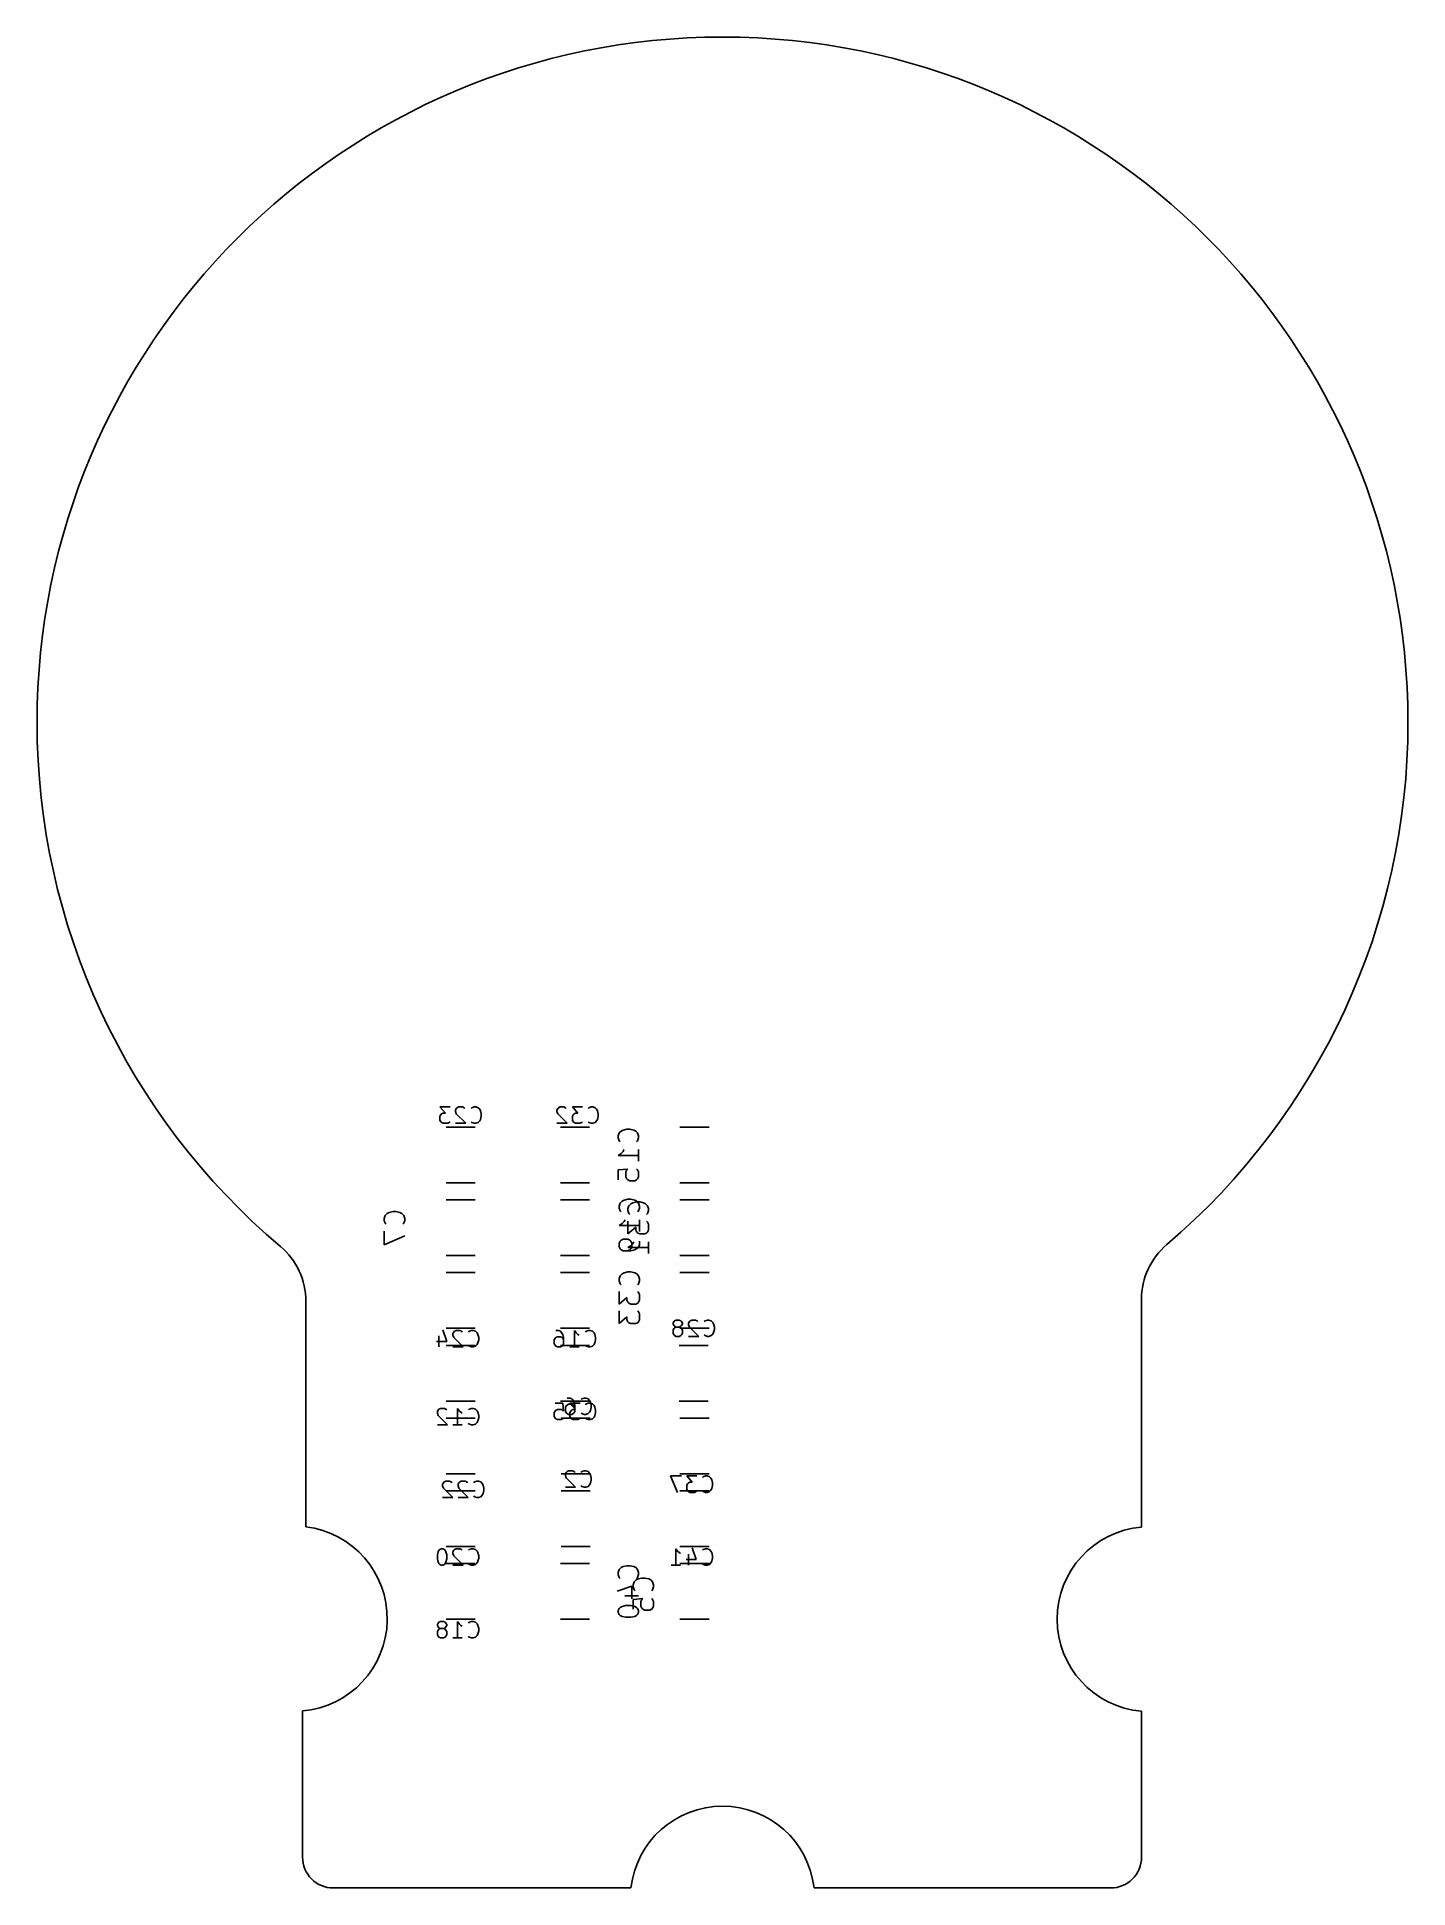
# Model space of a CAD drawing. Extents: x 116 to 183, y -128 to -37.6.
import ezdxf

# ---------------------------------------------------------------- set-up
doc = ezdxf.new("R2010")
doc.units = 0
doc.layers.add('BLACK', color=7, linetype='CONTINUOUS')

msp = doc.modelspace()

# ---------------------------------------------------------------- linework, layer by layer
at = {"layer": 'BLACK', "linetype": 'CONTINUOUS'}
for p, q in [((136.137714, -89.859295), (135.642476, -89.859295)), ((135.642476, -89.859295), (135.909142, -90.164057)), ((135.680571, -90.240247), (135.642476, -90.316438)), ((135.642476, -90.316438), (135.642476, -90.506914)), ((135.718666, -90.202152), (135.680571, -90.240247)), ((135.794857, -90.164057), (135.718666, -90.202152)), ((135.909142, -90.164057), (135.794857, -90.164057)), ((136.442476, -89.935485), (136.404381, -90.011676)), ((136.404381, -90.011676), (136.404381, -90.087866)), ((136.404381, -90.087866), (136.442476, -90.202152)), ((136.480571, -89.89739), (136.442476, -89.935485)), ((136.442476, -90.202152), (136.899619, -90.659295)), ((136.556762, -89.859295), (136.480571, -89.89739)), ((136.747238, -89.859295), (136.556762, -89.859295)), ((136.823428, -89.89739), (136.747238, -89.859295)), ((136.861524, -89.935485), (136.823428, -89.89739)), ((137.204381, -89.89739), (137.166285, -89.935485)), ((137.318666, -89.859295), (137.204381, -89.89739)), ((137.394857, -89.859295), (137.318666, -89.859295)), ((137.509143, -89.89739), (137.394857, -89.859295)), ((137.585333, -89.97358), (137.509143, -89.89739)), ((137.623428, -90.049771), (137.585333, -89.97358)), ((137.661524, -90.202152), (137.623428, -90.049771)), ((137.623428, -90.468819), (137.661524, -90.316438)), ((137.661524, -90.316438), (137.661524, -90.202152)), ((141.395571, -89.935485), (141.357476, -90.011676)), ((141.357476, -90.011676), (141.357476, -90.087866)), ((141.357476, -90.087866), (141.395571, -90.202152)), ((141.433666, -89.89739), (141.395571, -89.935485)), ((141.395571, -90.202152), (141.852714, -90.659295)), ((141.509857, -89.859295), (141.433666, -89.89739)), ((141.700333, -89.859295), (141.509857, -89.859295)), ((141.776523, -89.89739), (141.700333, -89.859295)), ((141.814619, -89.935485), (141.776523, -89.89739)), ((142.614619, -89.859295), (142.119381, -89.859295)), ((142.119381, -89.859295), (142.386047, -90.164057)), ((142.157476, -90.240247), (142.119381, -90.316438)), ((142.119381, -90.316438), (142.119381, -90.506914)), ((142.195571, -90.202152), (142.157476, -90.240247)), ((142.271762, -90.164057), (142.195571, -90.202152)), ((142.386047, -90.164057), (142.271762, -90.164057)), ((142.919381, -89.89739), (142.881285, -89.935485)), ((143.033666, -89.859295), (142.919381, -89.89739)), ((143.109857, -89.859295), (143.033666, -89.859295)), ((143.224143, -89.89739), (143.109857, -89.859295)), ((143.300333, -89.97358), (143.224143, -89.89739)), ((143.338428, -90.049771), (143.300333, -89.97358)), ((143.376524, -90.202152), (143.338428, -90.049771)), ((143.338428, -90.468819), (143.376524, -90.316438)), ((143.376524, -90.316438), (143.376524, -90.202152)), ((135.642476, -90.506914), (135.680571, -90.583104)), ((135.680571, -90.583104), (135.718666, -90.6212)), ((135.718666, -90.6212), (135.794857, -90.659295)), ((135.794857, -90.659295), (136.023428, -90.659295)), ((135.940748, -90.842), (137.363252, -90.842)), ((136.023428, -90.659295), (136.099619, -90.6212)), ((136.099619, -90.6212), (136.137714, -90.583104)), ((136.899619, -90.659295), (136.404381, -90.659295)), ((137.166285, -90.583104), (137.204381, -90.6212)), ((137.204381, -90.6212), (137.318666, -90.659295)), ((137.318666, -90.659295), (137.394857, -90.659295)), ((137.394857, -90.659295), (137.509143, -90.6212)), ((137.509143, -90.6212), (137.585333, -90.545009)), ((137.585333, -90.545009), (137.623428, -90.468819)), ((141.852714, -90.659295), (141.357476, -90.659295)), ((142.951252, -90.842), (141.528748, -90.842)), ((142.119381, -90.506914), (142.157476, -90.583104)), ((142.157476, -90.583104), (142.195571, -90.6212)), ((142.195571, -90.6212), (142.271762, -90.659295)), ((142.271762, -90.659295), (142.500333, -90.659295)), ((142.500333, -90.659295), (142.576524, -90.6212)), ((142.576524, -90.6212), (142.614619, -90.583104)), ((142.881285, -90.583104), (142.919381, -90.6212)), ((142.919381, -90.6212), (143.033666, -90.659295)), ((143.033666, -90.659295), (143.109857, -90.659295)), ((143.109857, -90.659295), (143.224143, -90.6212)), ((143.224143, -90.6212), (143.300333, -90.545009)), ((143.300333, -90.545009), (143.338428, -90.468819)), ((144.397938, -91.130571), (144.350319, -91.273428)), ((144.350319, -91.273428), (144.350319, -91.368666)), ((144.493176, -91.035333), (144.397938, -91.130571)), ((144.588414, -90.987714), (144.493176, -91.035333)), ((144.77889, -90.940095), (144.588414, -90.987714)), ((144.921747, -90.940095), (144.77889, -90.940095)), ((145.112223, -90.987714), (144.921747, -90.940095)), ((145.207461, -91.035333), (145.112223, -90.987714)), ((145.3027, -91.130571), (145.207461, -91.035333)), ((145.350319, -91.273428), (145.3027, -91.130571)), ((145.350319, -91.368666), (145.350319, -91.273428)), ((147.370748, -90.842), (148.793252, -90.842)), ((144.350319, -91.368666), (144.397938, -91.511523)), ((144.350319, -92.225809), (144.493176, -92.130571)), ((145.350319, -92.225809), (144.350319, -92.225809)), ((144.397938, -91.511523), (144.445557, -91.559142)), ((144.493176, -92.130571), (144.588414, -92.035333)), ((144.588414, -92.035333), (144.636033, -91.940095)), ((145.25508, -91.559142), (145.3027, -91.511523)), ((145.3027, -91.511523), (145.350319, -91.368666)), ((145.350319, -92.511523), (145.350319, -91.940095)), ((144.350319, -92.940095), (144.826509, -92.892476)), ((144.350319, -93.416285), (144.350319, -92.940095)), ((144.77889, -92.940095), (144.731271, -93.035333)), ((144.731271, -93.035333), (144.731271, -93.273428)), ((144.826509, -92.892476), (144.77889, -92.940095)), ((145.3027, -92.940095), (145.25508, -92.892476)), ((145.350319, -93.035333), (145.3027, -92.940095)), ((145.350319, -93.273428), (145.350319, -93.035333)), ((135.940748, -93.562), (137.363252, -93.562)), ((142.951252, -93.562), (141.528748, -93.562)), ((144.731271, -93.273428), (144.77889, -93.368666)), ((144.77889, -93.368666), (144.826509, -93.416285)), ((144.826509, -93.416285), (144.921747, -93.463904)), ((144.921747, -93.463904), (145.159842, -93.463904)), ((145.159842, -93.463904), (145.25508, -93.416285)), ((145.25508, -93.416285), (145.3027, -93.368666)), ((145.3027, -93.368666), (145.350319, -93.273428)), ((147.370748, -93.562), (148.793252, -93.562)), ((133.34889, -94.972286), (133.158414, -95.019905)), ((133.491747, -94.972286), (133.34889, -94.972286)), ((133.682223, -95.019905), (133.491747, -94.972286)), ((135.940748, -94.398), (137.363252, -94.398)), ((142.951252, -94.398), (141.528748, -94.398)), ((144.447938, -94.559571), (144.400319, -94.702428)), ((144.400319, -94.702428), (144.400319, -94.797666)), ((144.400319, -94.797666), (144.447938, -94.940523)), ((144.543176, -94.464333), (144.447938, -94.559571)), ((144.447938, -94.940523), (144.495557, -94.988142)), ((144.638414, -94.416714), (144.543176, -94.464333)), ((144.82889, -94.369095), (144.638414, -94.416714)), ((144.971747, -94.369095), (144.82889, -94.369095)), ((144.878938, -94.686571), (144.831319, -94.829428)), ((144.831319, -94.829428), (144.831319, -94.924666)), ((144.831319, -94.924666), (144.878938, -95.067523)), ((144.974176, -94.591333), (144.878938, -94.686571)), ((145.162223, -94.416714), (144.971747, -94.369095)), ((145.069414, -94.543714), (144.974176, -94.591333)), ((145.25989, -94.496095), (145.069414, -94.543714)), ((145.257461, -94.464333), (145.162223, -94.416714)), ((145.3527, -94.559571), (145.257461, -94.464333)), ((145.402747, -94.496095), (145.25989, -94.496095)), ((145.30508, -94.988142), (145.3527, -94.940523)), ((145.400319, -94.702428), (145.3527, -94.559571)), ((145.3527, -94.940523), (145.400319, -94.797666)), ((145.400319, -94.797666), (145.400319, -94.702428)), ((145.593223, -94.543714), (145.402747, -94.496095)), ((145.688461, -94.591333), (145.593223, -94.543714)), ((145.7837, -94.686571), (145.688461, -94.591333)), ((145.831319, -94.829428), (145.7837, -94.686571)), ((145.7837, -95.067523), (145.831319, -94.924666)), ((145.831319, -94.924666), (145.831319, -94.829428)), ((147.370748, -94.398), (148.793252, -94.398)), ((132.967938, -95.162762), (132.920319, -95.305619)), ((132.920319, -95.305619), (132.920319, -95.400857)), ((132.920319, -95.400857), (132.967938, -95.543714)), ((133.063176, -95.067524), (132.967938, -95.162762)), ((132.967938, -95.543714), (133.015557, -95.591333)), ((133.158414, -95.019905), (133.063176, -95.067524)), ((133.777461, -95.067524), (133.682223, -95.019905)), ((133.8727, -95.162762), (133.777461, -95.067524)), ((133.82508, -95.591333), (133.8727, -95.543714)), ((133.920319, -95.305619), (133.8727, -95.162762)), ((133.8727, -95.543714), (133.920319, -95.400857)), ((133.920319, -95.400857), (133.920319, -95.305619)), ((144.400319, -95.654809), (144.543176, -95.559571)), ((145.400319, -95.654809), (144.400319, -95.654809)), ((144.543176, -95.559571), (144.638414, -95.464333)), ((144.638414, -95.464333), (144.686033, -95.369095)), ((144.831319, -95.448476), (144.831319, -96.067523)), ((144.831319, -96.067523), (145.212271, -95.73419)), ((144.878938, -95.067523), (144.926557, -95.115142)), ((145.212271, -95.73419), (145.212271, -95.877047)), ((145.212271, -95.877047), (145.25989, -95.972285)), ((145.400319, -95.940523), (145.400319, -95.369095)), ((145.73608, -95.115142), (145.7837, -95.067523)), ((145.7837, -95.496095), (145.73608, -95.448476)), ((145.831319, -95.591333), (145.7837, -95.496095)), ((145.7837, -95.972285), (145.831319, -95.877047)), ((145.831319, -95.877047), (145.831319, -95.591333)), ((132.920319, -95.924667), (132.920319, -96.591333)), ((132.920319, -96.591333), (133.920319, -96.162762)), ((144.400319, -96.511952), (144.447938, -96.416714)), ((144.400319, -96.702428), (144.400319, -96.511952)), ((144.447938, -96.797666), (144.400319, -96.702428)), ((144.447938, -96.416714), (144.495557, -96.369095)), ((144.495557, -96.369095), (144.590795, -96.321476)), ((144.590795, -96.321476), (144.82889, -96.321476)), ((144.82889, -96.321476), (144.924128, -96.369095)), ((144.831319, -96.73419), (144.974176, -96.638952)), ((145.831319, -96.73419), (144.831319, -96.73419)), ((144.924128, -96.369095), (144.971747, -96.416714)), ((144.971747, -96.416714), (145.019366, -96.511952)), ((145.019366, -96.702428), (144.971747, -96.797666)), ((144.974176, -96.638952), (145.069414, -96.543714)), ((145.019366, -96.511952), (145.019366, -96.702428)), ((145.069414, -96.543714), (145.117033, -96.448476)), ((145.30508, -96.750047), (145.162223, -96.845285)), ((145.25989, -95.972285), (145.307509, -96.019904)), ((145.3527, -96.702428), (145.30508, -96.750047)), ((145.307509, -96.019904), (145.402747, -96.067523)), ((145.400319, -96.60719), (145.3527, -96.702428)), ((145.400319, -96.416714), (145.400319, -96.60719)), ((145.402747, -96.067523), (145.640842, -96.067523)), ((145.640842, -96.067523), (145.73608, -96.019904)), ((145.73608, -96.019904), (145.7837, -95.972285)), ((145.831319, -97.019904), (145.831319, -96.448476)), ((135.940748, -97.118), (137.363252, -97.118)), ((142.951252, -97.118), (141.528748, -97.118)), ((144.495557, -96.845285), (144.447938, -96.797666)), ((144.590795, -96.892904), (144.495557, -96.845285)), ((144.971747, -96.892904), (144.590795, -96.892904)), ((144.924128, -96.845285), (144.82889, -96.892904)), ((144.971747, -96.797666), (144.924128, -96.845285)), ((145.162223, -96.845285), (144.971747, -96.892904)), ((147.370748, -97.118), (148.793252, -97.118)), ((135.940748, -97.954), (137.363252, -97.954)), ((142.951252, -97.954), (141.528748, -97.954)), ((144.447938, -98.115571), (144.400319, -98.258428)), ((144.400319, -98.258428), (144.400319, -98.353666)), ((144.400319, -98.353666), (144.447938, -98.496523)), ((144.543176, -98.020333), (144.447938, -98.115571)), ((144.447938, -98.496523), (144.495557, -98.544142)), ((144.638414, -97.972714), (144.543176, -98.020333)), ((144.82889, -97.925095), (144.638414, -97.972714)), ((144.971747, -97.925095), (144.82889, -97.925095)), ((145.162223, -97.972714), (144.971747, -97.925095)), ((145.257461, -98.020333), (145.162223, -97.972714)), ((145.3527, -98.115571), (145.257461, -98.020333)), ((145.30508, -98.544142), (145.3527, -98.496523)), ((145.400319, -98.258428), (145.3527, -98.115571)), ((145.3527, -98.496523), (145.400319, -98.353666)), ((145.400319, -98.353666), (145.400319, -98.258428)), ((147.370748, -97.954), (148.793252, -97.954)), ((129.089859, -99.356597), (129.089859, -110.37597)), ((144.400319, -98.877476), (144.400319, -99.496523)), ((144.400319, -99.496523), (144.781271, -99.16319)), ((144.781271, -99.16319), (144.781271, -99.306047)), ((144.781271, -99.306047), (144.82889, -99.401285)), ((144.82889, -99.401285), (144.876509, -99.448904)), ((144.876509, -99.448904), (144.971747, -99.496523)), ((144.971747, -99.496523), (145.209842, -99.496523)), ((145.209842, -99.496523), (145.30508, -99.448904)), ((145.3527, -98.925095), (145.30508, -98.877476)), ((145.30508, -99.448904), (145.3527, -99.401285)), ((145.400319, -99.020333), (145.3527, -98.925095)), ((145.3527, -99.401285), (145.400319, -99.306047)), ((145.400319, -99.306047), (145.400319, -99.020333)), ((169.927313, -99.254504), (169.927313, -110.391357)), ((144.400319, -99.829857), (144.400319, -100.448904)), ((144.400319, -100.448904), (144.781271, -100.115571)), ((144.781271, -100.115571), (144.781271, -100.258428)), ((144.781271, -100.258428), (144.82889, -100.353666)), ((144.82889, -100.353666), (144.876509, -100.401285)), ((144.876509, -100.401285), (144.971747, -100.448904)), ((145.209842, -100.448904), (145.30508, -100.401285)), ((145.3527, -99.877476), (145.30508, -99.829857)), ((145.30508, -100.401285), (145.3527, -100.353666)), ((145.400319, -99.972714), (145.3527, -99.877476)), ((145.3527, -100.353666), (145.400319, -100.258428)), ((145.400319, -100.258428), (145.400319, -99.972714)), ((147.072071, -100.349485), (147.033976, -100.425676)), ((147.110166, -100.31139), (147.072071, -100.349485)), ((147.186357, -100.273295), (147.110166, -100.31139)), ((147.338738, -100.273295), (147.186357, -100.273295)), ((147.414928, -100.31139), (147.338738, -100.273295)), ((147.453023, -100.349485), (147.414928, -100.31139)), ((147.491119, -100.425676), (147.453023, -100.349485)), ((147.833976, -100.349485), (147.795881, -100.425676)), ((147.872071, -100.31139), (147.833976, -100.349485)), ((147.948262, -100.273295), (147.872071, -100.31139)), ((148.138738, -100.273295), (147.948262, -100.273295)), ((148.214928, -100.31139), (148.138738, -100.273295)), ((148.253024, -100.349485), (148.214928, -100.31139)), ((148.595881, -100.31139), (148.557785, -100.349485)), ((148.710166, -100.273295), (148.595881, -100.31139)), ((148.786357, -100.273295), (148.710166, -100.273295)), ((148.900643, -100.31139), (148.786357, -100.273295)), ((148.976833, -100.38758), (148.900643, -100.31139)), ((149.014928, -100.463771), (148.976833, -100.38758)), ((135.591666, -101.047961), (135.591666, -101.581295)), ((135.782142, -100.7432), (135.972619, -101.314628)), ((135.940748, -100.674), (137.363252, -100.674)), ((136.315476, -100.857485), (136.277381, -100.933676)), ((136.277381, -100.933676), (136.277381, -101.009866)), ((136.277381, -101.009866), (136.315476, -101.124152)), ((136.353571, -100.81939), (136.315476, -100.857485)), ((136.315476, -101.124152), (136.772619, -101.581295)), ((136.429762, -100.781295), (136.353571, -100.81939)), ((136.620238, -100.781295), (136.429762, -100.781295)), ((136.696428, -100.81939), (136.620238, -100.781295)), ((136.734524, -100.857485), (136.696428, -100.81939)), ((137.077381, -100.81939), (137.039285, -100.857485)), ((137.191666, -100.781295), (137.077381, -100.81939)), ((137.267857, -100.781295), (137.191666, -100.781295)), ((137.382143, -100.81939), (137.267857, -100.781295)), ((137.458333, -100.89558), (137.382143, -100.81939)), ((137.496428, -100.971771), (137.458333, -100.89558)), ((137.534524, -101.124152), (137.496428, -100.971771)), ((137.496428, -101.390819), (137.534524, -101.238438)), ((137.534524, -101.238438), (137.534524, -101.124152)), ((141.230476, -101.238438), (141.268571, -101.162247)), ((141.230476, -101.428914), (141.230476, -101.238438)), ((141.268571, -101.162247), (141.306666, -101.124152)), ((141.306666, -100.781295), (141.459047, -100.781295)), ((141.306666, -101.124152), (141.382857, -101.086057)), ((141.382857, -101.086057), (141.535238, -101.086057)), ((141.459047, -100.781295), (141.535238, -100.81939)), ((142.951252, -100.674), (141.528748, -100.674)), ((141.535238, -100.81939), (141.573333, -100.857485)), ((141.535238, -101.086057), (141.611428, -101.124152)), ((141.573333, -100.857485), (141.649523, -100.971771)), ((141.611428, -101.124152), (141.649523, -101.162247)), ((141.649523, -100.971771), (141.687619, -101.124152)), ((141.649523, -101.162247), (141.687619, -101.238438)), ((141.687619, -101.124152), (141.687619, -101.428914)), ((142.220952, -101.581295), (142.220952, -100.781295)), ((142.220952, -100.781295), (142.297143, -100.89558)), ((142.297143, -100.89558), (142.373333, -100.971771)), ((142.373333, -100.971771), (142.449524, -101.009866)), ((142.792381, -100.81939), (142.754285, -100.857485)), ((142.906666, -100.781295), (142.792381, -100.81939)), ((142.982857, -100.781295), (142.906666, -100.781295)), ((143.097143, -100.81939), (142.982857, -100.781295)), ((143.173333, -100.89558), (143.097143, -100.81939)), ((143.211428, -100.971771), (143.173333, -100.89558)), ((143.249524, -101.124152), (143.211428, -100.971771)), ((143.211428, -101.390819), (143.249524, -101.238438)), ((143.249524, -101.238438), (143.249524, -101.124152)), ((144.971747, -100.448904), (145.209842, -100.448904)), ((147.033976, -100.425676), (147.033976, -100.463771)), ((147.033976, -100.463771), (147.072071, -100.539961)), ((147.033976, -100.768533), (147.072071, -100.692342)), ((147.033976, -100.920914), (147.033976, -100.768533)), ((147.072071, -100.997104), (147.033976, -100.920914)), ((147.072071, -100.539961), (147.110166, -100.578057)), ((147.072071, -100.692342), (147.110166, -100.654247)), ((147.110166, -101.0352), (147.072071, -100.997104)), ((147.110166, -100.578057), (147.186357, -100.616152)), ((147.110166, -100.654247), (147.186357, -100.616152)), ((147.186357, -101.073295), (147.110166, -101.0352)), ((147.186357, -100.616152), (147.338738, -100.616152)), ((147.338738, -101.073295), (147.186357, -101.073295)), ((147.338738, -100.616152), (147.414928, -100.578057)), ((147.338738, -100.616152), (147.414928, -100.654247)), ((147.414928, -101.0352), (147.338738, -101.073295)), ((147.370748, -100.674), (148.793252, -100.674)), ((147.414928, -100.578057), (147.453023, -100.539961)), ((147.414928, -100.654247), (147.453023, -100.692342)), ((147.453023, -100.997104), (147.414928, -101.0352)), ((147.453023, -100.539961), (147.491119, -100.463771)), ((147.453023, -100.692342), (147.491119, -100.768533)), ((147.491119, -100.920914), (147.453023, -100.997104)), ((147.491119, -100.463771), (147.491119, -100.425676)), ((147.491119, -100.768533), (147.491119, -100.920914)), ((147.795881, -100.425676), (147.795881, -100.501866)), ((147.795881, -100.501866), (147.833976, -100.616152)), ((148.291119, -101.073295), (147.795881, -101.073295)), ((147.833976, -100.616152), (148.291119, -101.073295)), ((148.557785, -100.997104), (148.595881, -101.0352)), ((148.595881, -101.0352), (148.710166, -101.073295)), ((148.710166, -101.073295), (148.786357, -101.073295)), ((148.786357, -101.073295), (148.900643, -101.0352)), ((148.900643, -101.0352), (148.976833, -100.959009)), ((148.976833, -100.959009), (149.014928, -100.882819)), ((149.053024, -100.616152), (149.014928, -100.463771)), ((149.014928, -100.882819), (149.053024, -100.730438)), ((149.053024, -100.730438), (149.053024, -100.616152)), ((135.972619, -101.314628), (135.47738, -101.314628)), ((135.940748, -101.51), (137.363252, -101.51)), ((136.772619, -101.581295), (136.277381, -101.581295)), ((137.039285, -101.505104), (137.077381, -101.5432)), ((137.077381, -101.5432), (137.191666, -101.581295)), ((137.191666, -101.581295), (137.267857, -101.581295)), ((137.267857, -101.581295), (137.382143, -101.5432)), ((137.382143, -101.5432), (137.458333, -101.467009)), ((137.458333, -101.467009), (137.496428, -101.390819)), ((141.268571, -101.505104), (141.230476, -101.428914)), ((141.306666, -101.5432), (141.268571, -101.505104)), ((141.382857, -101.581295), (141.306666, -101.5432)), ((141.535238, -101.581295), (141.382857, -101.581295)), ((142.951252, -101.51), (141.528748, -101.51)), ((141.611428, -101.5432), (141.535238, -101.581295)), ((141.649523, -101.505104), (141.611428, -101.5432)), ((141.687619, -101.428914), (141.649523, -101.505104)), ((141.992381, -101.581295), (142.449524, -101.581295)), ((142.754285, -101.505104), (142.792381, -101.5432)), ((142.792381, -101.5432), (142.906666, -101.581295)), ((142.906666, -101.581295), (142.982857, -101.581295)), ((142.982857, -101.581295), (143.097143, -101.5432)), ((143.097143, -101.5432), (143.173333, -101.467009)), ((143.173333, -101.467009), (143.211428, -101.390819)), ((147.332248, -101.51), (148.754752, -101.51)), ((135.553571, -104.667485), (135.515476, -104.743676)), ((135.515476, -104.743676), (135.515476, -104.819866)), ((135.515476, -104.819866), (135.553571, -104.934152)), ((135.591666, -104.62939), (135.553571, -104.667485)), ((135.667857, -104.591295), (135.591666, -104.62939)), ((135.858333, -104.591295), (135.667857, -104.591295)), ((135.934523, -104.62939), (135.858333, -104.591295)), ((135.972619, -104.667485), (135.934523, -104.62939)), ((135.940748, -104.23), (137.363252, -104.23)), ((136.505952, -105.391295), (136.505952, -104.591295)), ((136.505952, -104.591295), (136.582143, -104.70558)), ((136.582143, -104.70558), (136.658333, -104.781771)), ((136.658333, -104.781771), (136.734524, -104.819866)), ((137.077381, -104.62939), (137.039285, -104.667485)), ((137.191666, -104.591295), (137.077381, -104.62939)), ((137.267857, -104.591295), (137.191666, -104.591295)), ((137.382143, -104.62939), (137.267857, -104.591295)), ((137.458333, -104.70558), (137.382143, -104.62939)), ((137.496428, -104.781771), (137.458333, -104.70558)), ((137.534524, -104.934152), (137.496428, -104.781771)), ((141.268571, -104.718247), (141.230476, -104.794438)), ((141.230476, -104.794438), (141.230476, -104.984914)), ((141.268571, -104.337295), (141.649523, -104.337295)), ((141.306666, -104.680152), (141.268571, -104.718247)), ((141.382857, -104.642057), (141.306666, -104.680152)), ((141.573333, -104.642057), (141.382857, -104.642057)), ((142.951252, -104.23), (141.528748, -104.23)), ((141.649523, -104.680152), (141.573333, -104.642057)), ((141.649523, -104.337295), (141.687619, -104.718247)), ((141.687619, -104.718247), (141.649523, -104.680152)), ((141.776928, -104.540438), (141.815023, -104.464247)), ((141.776928, -104.730914), (141.776928, -104.540438)), ((141.815023, -104.807104), (141.776928, -104.730914)), ((141.815023, -104.464247), (141.853118, -104.426152)), ((141.853118, -104.8452), (141.815023, -104.807104)), ((141.853118, -104.083295), (142.005499, -104.083295)), ((141.853118, -104.426152), (141.929309, -104.388057)), ((141.929309, -104.883295), (141.853118, -104.8452)), ((141.929309, -104.388057), (142.08169, -104.388057)), ((142.08169, -104.883295), (141.929309, -104.883295)), ((142.487619, -104.337295), (141.992381, -104.337295)), ((141.992381, -104.337295), (142.259047, -104.642057)), ((142.030476, -104.718247), (141.992381, -104.794438)), ((141.992381, -104.794438), (141.992381, -104.984914)), ((142.005499, -104.083295), (142.08169, -104.12139)), ((142.068571, -104.680152), (142.030476, -104.718247)), ((142.144762, -104.642057), (142.068571, -104.680152)), ((142.08169, -104.12139), (142.119785, -104.159485)), ((142.08169, -104.388057), (142.15788, -104.426152)), ((142.15788, -104.8452), (142.08169, -104.883295)), ((142.119785, -104.159485), (142.195975, -104.273771)), ((142.259047, -104.642057), (142.144762, -104.642057)), ((142.15788, -104.426152), (142.195975, -104.464247)), ((142.195975, -104.807104), (142.15788, -104.8452)), ((142.195975, -104.273771), (142.234071, -104.426152)), ((142.195975, -104.464247), (142.234071, -104.540438)), ((142.234071, -104.730914), (142.195975, -104.807104)), ((142.234071, -104.426152), (142.234071, -104.730914)), ((142.576928, -104.12139), (142.538832, -104.159485)), ((142.538832, -104.807104), (142.576928, -104.8452)), ((142.691213, -104.083295), (142.576928, -104.12139)), ((142.576928, -104.8452), (142.691213, -104.883295)), ((142.767404, -104.083295), (142.691213, -104.083295)), ((142.691213, -104.883295), (142.767404, -104.883295)), ((142.792381, -104.37539), (142.754285, -104.413485)), ((142.88169, -104.12139), (142.767404, -104.083295)), ((142.767404, -104.883295), (142.88169, -104.8452)), ((142.906666, -104.337295), (142.792381, -104.37539)), ((142.95788, -104.19758), (142.88169, -104.12139)), ((142.88169, -104.8452), (142.95788, -104.769009)), ((142.982857, -104.337295), (142.906666, -104.337295)), ((142.995975, -104.273771), (142.95788, -104.19758)), ((142.95788, -104.769009), (142.995975, -104.692819)), ((143.097143, -104.37539), (142.982857, -104.337295)), ((143.034071, -104.426152), (142.995975, -104.273771)), ((142.995975, -104.692819), (143.034071, -104.540438)), ((143.034071, -104.540438), (143.034071, -104.426152)), ((143.173333, -104.45158), (143.097143, -104.37539)), ((143.211428, -104.527771), (143.173333, -104.45158)), ((143.249524, -104.680152), (143.211428, -104.527771)), ((143.211428, -104.946819), (143.249524, -104.794438)), ((143.249524, -104.794438), (143.249524, -104.680152)), ((147.332248, -104.23), (148.754752, -104.23)), ((136.010714, -105.391295), (135.515476, -105.391295)), ((135.553571, -104.934152), (136.010714, -105.391295)), ((135.940748, -105.066), (137.363252, -105.066)), ((136.277381, -105.391295), (136.734524, -105.391295)), ((137.039285, -105.315104), (137.077381, -105.3532)), ((137.077381, -105.3532), (137.191666, -105.391295)), ((137.191666, -105.391295), (137.267857, -105.391295)), ((137.267857, -105.391295), (137.382143, -105.3532)), ((137.382143, -105.3532), (137.458333, -105.277009)), ((137.458333, -105.277009), (137.496428, -105.200819)), ((137.496428, -105.200819), (137.534524, -105.048438)), ((137.534524, -105.048438), (137.534524, -104.934152)), ((141.230476, -104.984914), (141.268571, -105.061104)), ((141.268571, -105.061104), (141.306666, -105.0992)), ((141.306666, -105.0992), (141.382857, -105.137295)), ((141.382857, -105.137295), (141.573333, -105.137295)), ((142.989752, -105.066), (141.567248, -105.066)), ((141.573333, -105.137295), (141.649523, -105.0992)), ((141.649523, -105.0992), (141.687619, -105.061104)), ((141.992381, -104.984914), (142.030476, -105.061104)), ((142.030476, -105.061104), (142.068571, -105.0992)), ((142.068571, -105.0992), (142.144762, -105.137295)), ((142.144762, -105.137295), (142.373333, -105.137295)), ((142.373333, -105.137295), (142.449524, -105.0992)), ((142.449524, -105.0992), (142.487619, -105.061104)), ((142.754285, -105.061104), (142.792381, -105.0992)), ((142.792381, -105.0992), (142.906666, -105.137295)), ((142.906666, -105.137295), (142.982857, -105.137295)), ((142.982857, -105.137295), (143.097143, -105.0992)), ((143.097143, -105.0992), (143.173333, -105.023009)), ((143.173333, -105.023009), (143.211428, -104.946819)), ((147.370748, -105.066), (148.793252, -105.066)), ((135.807571, -108.223485), (135.769476, -108.299676)), ((135.769476, -108.299676), (135.769476, -108.375866)), ((135.769476, -108.375866), (135.807571, -108.490152)), ((135.845666, -108.18539), (135.807571, -108.223485)), ((135.807571, -108.490152), (136.264714, -108.947295)), ((135.921857, -108.147295), (135.845666, -108.18539)), ((136.112333, -108.147295), (135.921857, -108.147295)), ((135.940748, -107.786), (137.363252, -107.786)), ((136.188523, -108.18539), (136.112333, -108.147295)), ((136.226619, -108.223485), (136.188523, -108.18539)), ((136.569476, -108.223485), (136.531381, -108.299676)), ((136.531381, -108.299676), (136.531381, -108.375866)), ((136.531381, -108.375866), (136.569476, -108.490152)), ((136.607571, -108.18539), (136.569476, -108.223485)), ((136.569476, -108.490152), (137.026619, -108.947295)), ((136.683762, -108.147295), (136.607571, -108.18539)), ((136.874238, -108.147295), (136.683762, -108.147295)), ((136.950428, -108.18539), (136.874238, -108.147295)), ((136.988524, -108.223485), (136.950428, -108.18539)), ((137.331381, -108.18539), (137.293285, -108.223485)), ((137.445666, -108.147295), (137.331381, -108.18539)), ((137.521857, -108.147295), (137.445666, -108.147295)), ((137.636143, -108.18539), (137.521857, -108.147295)), ((137.712333, -108.26158), (137.636143, -108.18539)), ((137.750428, -108.337771), (137.712333, -108.26158)), ((137.788524, -108.490152), (137.750428, -108.337771)), ((137.788524, -108.604438), (137.788524, -108.490152)), ((142.989752, -107.786), (141.567248, -107.786)), ((141.815023, -107.715485), (141.776928, -107.791676)), ((141.776928, -107.791676), (141.776928, -107.867866)), ((141.776928, -107.867866), (141.815023, -107.982152)), ((142.272166, -108.439295), (141.776928, -108.439295)), ((141.853118, -107.67739), (141.815023, -107.715485)), ((141.815023, -107.982152), (142.272166, -108.439295)), ((141.929309, -107.639295), (141.853118, -107.67739)), ((142.119785, -107.639295), (141.929309, -107.639295)), ((142.195975, -107.67739), (142.119785, -107.639295)), ((142.234071, -107.715485), (142.195975, -107.67739)), ((142.576928, -107.67739), (142.538832, -107.715485)), ((142.538832, -108.363104), (142.576928, -108.4012)), ((142.691213, -107.639295), (142.576928, -107.67739)), ((142.576928, -108.4012), (142.691213, -108.439295)), ((142.767404, -107.639295), (142.691213, -107.639295)), ((142.691213, -108.439295), (142.767404, -108.439295)), ((142.88169, -107.67739), (142.767404, -107.639295)), ((142.767404, -108.439295), (142.88169, -108.4012)), ((142.95788, -107.75358), (142.88169, -107.67739)), ((142.88169, -108.4012), (142.95788, -108.325009)), ((142.995975, -107.829771), (142.95788, -107.75358)), ((142.95788, -108.325009), (142.995975, -108.248819)), ((143.034071, -107.982152), (142.995975, -107.829771)), ((142.995975, -108.248819), (143.034071, -108.096438)), ((143.034071, -108.096438), (143.034071, -107.982152)), ((147.440714, -107.893295), (146.90738, -107.893295)), ((146.90738, -107.893295), (147.250238, -108.693295)), ((147.370748, -107.786), (148.793252, -107.786)), ((148.202619, -107.893295), (147.707381, -107.893295)), ((147.707381, -107.893295), (147.974047, -108.198057)), ((147.745476, -108.274247), (147.707381, -108.350438)), ((147.707381, -108.350438), (147.707381, -108.540914)), ((147.707381, -108.540914), (147.745476, -108.617104)), ((147.783571, -108.236152), (147.745476, -108.274247)), ((147.859762, -108.198057), (147.783571, -108.236152)), ((147.974047, -108.198057), (147.859762, -108.198057)), ((148.507381, -107.93139), (148.469285, -107.969485)), ((148.621666, -107.893295), (148.507381, -107.93139)), ((148.697857, -107.893295), (148.621666, -107.893295)), ((148.812143, -107.93139), (148.697857, -107.893295)), ((148.888333, -108.00758), (148.812143, -107.93139)), ((148.926428, -108.083771), (148.888333, -108.00758)), ((148.888333, -108.579009), (148.926428, -108.502819)), ((148.964524, -108.236152), (148.926428, -108.083771)), ((148.926428, -108.502819), (148.964524, -108.350438)), ((148.964524, -108.350438), (148.964524, -108.236152)), ((136.264714, -108.947295), (135.769476, -108.947295)), ((135.940748, -108.622), (137.363252, -108.622)), ((137.026619, -108.947295), (136.531381, -108.947295)), ((137.293285, -108.871104), (137.331381, -108.9092)), ((137.331381, -108.9092), (137.445666, -108.947295)), ((137.445666, -108.947295), (137.521857, -108.947295)), ((137.521857, -108.947295), (137.636143, -108.9092)), ((137.636143, -108.9092), (137.712333, -108.833009)), ((137.712333, -108.833009), (137.750428, -108.756819)), ((137.750428, -108.756819), (137.788524, -108.604438)), ((142.989752, -108.622), (141.567248, -108.622)), ((147.370748, -108.622), (148.793252, -108.622)), ((147.745476, -108.617104), (147.783571, -108.6552)), ((147.783571, -108.6552), (147.859762, -108.693295)), ((147.859762, -108.693295), (148.088333, -108.693295)), ((148.088333, -108.693295), (148.164524, -108.6552)), ((148.164524, -108.6552), (148.202619, -108.617104)), ((148.469285, -108.617104), (148.507381, -108.6552)), ((148.507381, -108.6552), (148.621666, -108.693295)), ((148.621666, -108.693295), (148.697857, -108.693295)), ((148.697857, -108.693295), (148.812143, -108.6552)), ((148.812143, -108.6552), (148.888333, -108.579009)), ((135.553571, -111.601676), (135.515476, -111.754057)), ((135.515476, -111.754057), (135.515476, -111.944533)), ((135.515476, -111.944533), (135.553571, -112.096914)), ((135.591666, -111.525485), (135.553571, -111.601676)), ((135.553571, -112.096914), (135.591666, -112.173104)), ((135.629761, -111.48739), (135.591666, -111.525485)), ((135.705952, -111.449295), (135.629761, -111.48739)), ((135.782142, -111.449295), (135.705952, -111.449295)), ((135.858333, -111.48739), (135.782142, -111.449295)), ((135.896428, -111.525485), (135.858333, -111.48739)), ((135.934523, -111.601676), (135.896428, -111.525485)), ((135.896428, -112.173104), (135.934523, -112.096914)), ((135.972619, -111.754057), (135.934523, -111.601676)), ((135.934523, -112.096914), (135.972619, -111.944533)), ((135.940748, -111.342), (137.363252, -111.342)), ((135.972619, -111.944533), (135.972619, -111.754057)), ((136.315476, -111.525485), (136.277381, -111.601676)), ((136.277381, -111.601676), (136.277381, -111.677866)), ((136.277381, -111.677866), (136.315476, -111.792152)), ((136.353571, -111.48739), (136.315476, -111.525485)), ((136.315476, -111.792152), (136.772619, -112.249295)), ((136.429762, -111.449295), (136.353571, -111.48739)), ((136.620238, -111.449295), (136.429762, -111.449295)), ((136.696428, -111.48739), (136.620238, -111.449295)), ((136.734524, -111.525485), (136.696428, -111.48739)), ((137.077381, -111.48739), (137.039285, -111.525485)), ((137.191666, -111.449295), (137.077381, -111.48739)), ((137.267857, -111.449295), (137.191666, -111.449295)), ((137.382143, -111.48739), (137.267857, -111.449295)), ((137.458333, -111.56358), (137.382143, -111.48739)), ((137.382143, -112.2112), (137.458333, -112.135009)), ((137.496428, -111.639771), (137.458333, -111.56358)), ((137.458333, -112.135009), (137.496428, -112.058819)), ((137.534524, -111.792152), (137.496428, -111.639771)), ((137.496428, -112.058819), (137.534524, -111.906438)), ((137.534524, -111.906438), (137.534524, -111.792152)), ((142.989752, -111.342), (141.567248, -111.342)), ((147.174047, -112.249295), (147.174047, -111.449295)), ((147.174047, -111.449295), (147.250238, -111.56358)), ((147.250238, -111.56358), (147.326428, -111.639771)), ((147.326428, -111.639771), (147.402619, -111.677866)), ((147.370748, -111.342), (148.793252, -111.342)), ((148.164524, -111.982628), (147.669285, -111.982628)), ((147.783571, -111.715961), (147.783571, -112.249295)), ((147.974047, -111.4112), (148.164524, -111.982628)), ((148.507381, -111.48739), (148.469285, -111.525485)), ((148.621666, -111.449295), (148.507381, -111.48739)), ((148.697857, -111.449295), (148.621666, -111.449295)), ((148.812143, -111.48739), (148.697857, -111.449295)), ((148.888333, -111.56358), (148.812143, -111.48739)), ((148.812143, -112.2112), (148.888333, -112.135009)), ((148.926428, -111.639771), (148.888333, -111.56358)), ((148.888333, -112.135009), (148.926428, -112.058819)), ((148.964524, -111.792152), (148.926428, -111.639771)), ((148.926428, -112.058819), (148.964524, -111.906438)), ((148.964524, -111.906438), (148.964524, -111.792152)), ((135.591666, -112.173104), (135.629761, -112.2112)), ((135.629761, -112.2112), (135.705952, -112.249295)), ((135.705952, -112.249295), (135.782142, -112.249295)), ((135.782142, -112.249295), (135.858333, -112.2112)), ((135.858333, -112.2112), (135.896428, -112.173104)), ((137.363252, -112.178), (135.940748, -112.178)), ((136.772619, -112.249295), (136.277381, -112.249295)), ((137.039285, -112.173104), (137.077381, -112.2112)), ((137.077381, -112.2112), (137.191666, -112.249295)), ((137.191666, -112.249295), (137.267857, -112.249295)), ((137.267857, -112.249295), (137.382143, -112.2112)), ((142.951252, -112.178), (141.528748, -112.178)), ((144.397938, -112.466571), (144.350319, -112.609428)), ((144.350319, -112.609428), (144.350319, -112.704666)), ((144.350319, -112.704666), (144.397938, -112.847523)), ((144.493176, -112.371333), (144.397938, -112.466571)), ((144.397938, -112.847523), (144.445557, -112.895142)), ((144.588414, -112.323714), (144.493176, -112.371333)), ((144.77889, -112.276095), (144.588414, -112.323714)), ((144.921747, -112.276095), (144.77889, -112.276095)), ((145.112223, -112.323714), (144.921747, -112.276095)), ((145.207461, -112.371333), (145.112223, -112.323714)), ((145.228176, -112.974524), (145.132938, -113.069762)), ((145.3027, -112.466571), (145.207461, -112.371333)), ((145.323414, -112.926905), (145.228176, -112.974524)), ((145.25508, -112.895142), (145.3027, -112.847523)), ((145.350319, -112.609428), (145.3027, -112.466571)), ((145.3027, -112.847523), (145.350319, -112.704666)), ((145.51389, -112.879286), (145.323414, -112.926905)), ((145.350319, -112.704666), (145.350319, -112.609428)), ((145.656747, -112.879286), (145.51389, -112.879286)), ((145.847223, -112.926905), (145.656747, -112.879286)), ((145.942461, -112.974524), (145.847223, -112.926905)), ((146.0377, -113.069762), (145.942461, -112.974524)), ((146.945476, -112.249295), (147.402619, -112.249295)), ((147.370748, -112.178), (148.793252, -112.178)), ((148.469285, -112.173104), (148.507381, -112.2112)), ((148.507381, -112.2112), (148.621666, -112.249295)), ((148.621666, -112.249295), (148.697857, -112.249295)), ((148.697857, -112.249295), (148.812143, -112.2112)), ((144.3027, -113.51419), (145.016985, -113.276095)), ((144.683652, -113.752285), (145.350319, -113.752285)), ((145.016985, -113.276095), (145.016985, -113.895142)), ((145.132938, -113.069762), (145.085319, -113.212619)), ((145.085319, -113.212619), (145.085319, -113.307857)), ((145.085319, -113.307857), (145.132938, -113.450714)), ((145.085319, -113.926905), (145.561509, -113.879286)), ((145.085319, -114.403095), (145.085319, -113.926905)), ((145.132938, -113.450714), (145.180557, -113.498333)), ((145.51389, -113.926905), (145.466271, -114.022143)), ((145.561509, -113.879286), (145.51389, -113.926905)), ((145.99008, -113.498333), (146.0377, -113.450714)), ((146.0377, -113.926905), (145.99008, -113.879286)), ((146.085319, -113.212619), (146.0377, -113.069762)), ((146.0377, -113.450714), (146.085319, -113.307857)), ((146.085319, -114.022143), (146.0377, -113.926905)), ((146.085319, -113.307857), (146.085319, -113.212619)), ((144.397938, -114.371333), (144.350319, -114.466571)), ((144.350319, -114.466571), (144.350319, -114.561809)), ((144.350319, -114.561809), (144.397938, -114.657047)), ((144.445557, -114.323714), (144.397938, -114.371333)), ((144.397938, -114.657047), (144.445557, -114.704666)), ((144.540795, -114.276095), (144.445557, -114.323714)), ((144.445557, -114.704666), (144.540795, -114.752285)), ((144.731271, -114.228476), (144.540795, -114.276095)), ((144.540795, -114.752285), (144.731271, -114.799904)), ((144.969366, -114.228476), (144.731271, -114.228476)), ((144.731271, -114.799904), (144.969366, -114.799904)), ((145.159842, -114.276095), (144.969366, -114.228476)), ((144.969366, -114.799904), (145.159842, -114.752285)), ((145.25508, -114.323714), (145.159842, -114.276095)), ((145.159842, -114.752285), (145.25508, -114.704666)), ((145.3027, -114.371333), (145.25508, -114.323714)), ((145.25508, -114.704666), (145.3027, -114.657047)), ((145.350319, -114.466571), (145.3027, -114.371333)), ((145.3027, -114.657047), (145.350319, -114.561809)), ((145.350319, -114.561809), (145.350319, -114.466571)), ((145.466271, -114.022143), (145.466271, -114.260238)), ((145.466271, -114.260238), (145.51389, -114.355476)), ((145.51389, -114.355476), (145.561509, -114.403095)), ((145.561509, -114.403095), (145.656747, -114.450714)), ((145.656747, -114.450714), (145.894842, -114.450714)), ((145.894842, -114.450714), (145.99008, -114.403095)), ((145.99008, -114.403095), (146.0377, -114.355476)), ((146.0377, -114.355476), (146.085319, -114.260238)), ((146.085319, -114.260238), (146.085319, -114.022143)), ((135.553571, -115.081485), (135.515476, -115.157676)), ((135.515476, -115.157676), (135.515476, -115.195771)), ((135.515476, -115.195771), (135.553571, -115.271961)), ((135.515476, -115.500533), (135.553571, -115.424342)), ((135.515476, -115.652914), (135.515476, -115.500533)), ((135.553571, -115.729104), (135.515476, -115.652914)), ((135.591666, -115.04339), (135.553571, -115.081485)), ((135.553571, -115.271961), (135.591666, -115.310057)), ((135.553571, -115.424342), (135.591666, -115.386247)), ((135.591666, -115.7672), (135.553571, -115.729104)), ((135.667857, -115.005295), (135.591666, -115.04339)), ((135.591666, -115.310057), (135.667857, -115.348152)), ((135.591666, -115.386247), (135.667857, -115.348152)), ((135.667857, -115.805295), (135.591666, -115.7672)), ((135.820238, -115.005295), (135.667857, -115.005295)), ((135.667857, -115.348152), (135.820238, -115.348152)), ((135.896428, -115.04339), (135.820238, -115.005295)), ((135.820238, -115.348152), (135.896428, -115.310057)), ((135.820238, -115.348152), (135.896428, -115.386247)), ((135.896428, -115.7672), (135.820238, -115.805295)), ((135.934523, -115.081485), (135.896428, -115.04339)), ((135.896428, -115.310057), (135.934523, -115.271961)), ((135.896428, -115.386247), (135.934523, -115.424342)), ((135.934523, -115.729104), (135.896428, -115.7672)), ((135.972619, -115.157676), (135.934523, -115.081485)), ((135.934523, -115.271961), (135.972619, -115.195771)), ((135.934523, -115.424342), (135.972619, -115.500533)), ((135.972619, -115.652914), (135.934523, -115.729104)), ((137.363252, -114.898), (135.940748, -114.898)), ((135.972619, -115.195771), (135.972619, -115.157676)), ((135.972619, -115.500533), (135.972619, -115.652914)), ((136.505952, -115.805295), (136.505952, -115.005295)), ((136.505952, -115.005295), (136.582143, -115.11958)), ((136.582143, -115.11958), (136.658333, -115.195771)), ((136.658333, -115.195771), (136.734524, -115.233866)), ((137.077381, -115.04339), (137.039285, -115.081485)), ((137.039285, -115.729104), (137.077381, -115.7672)), ((137.191666, -115.005295), (137.077381, -115.04339)), ((137.077381, -115.7672), (137.191666, -115.805295)), ((137.267857, -115.005295), (137.191666, -115.005295)), ((137.382143, -115.04339), (137.267857, -115.005295)), ((137.267857, -115.805295), (137.382143, -115.7672)), ((137.458333, -115.11958), (137.382143, -115.04339)), ((137.382143, -115.7672), (137.458333, -115.691009)), ((137.496428, -115.195771), (137.458333, -115.11958)), ((137.458333, -115.691009), (137.496428, -115.614819)), ((137.534524, -115.348152), (137.496428, -115.195771)), ((137.496428, -115.614819), (137.534524, -115.462438)), ((137.534524, -115.462438), (137.534524, -115.348152)), ((142.951252, -114.898), (141.528748, -114.898)), ((147.370748, -114.898), (148.793252, -114.898)), ((135.820238, -115.805295), (135.667857, -115.805295)), ((136.277381, -115.805295), (136.734524, -115.805295)), ((137.191666, -115.805295), (137.267857, -115.805295)), ((128.927757, -126.526624), (128.927757, -119.373965)), ((169.927313, -119.389472), (169.927757, -126.526753)), ((130.427757, -128.026624), (144.978705, -128.023605)), ((153.922434, -128.024806), (168.427757, -128.026753))]:
    msp.add_line(p, q, dxfattribs=at)
at = {"layer": 'BLACK'}
for centre, radius, start, end in [((149.450502, -71.074296), 33.5, 0, 180), ((149.4505, -71.0743), 33.499996, -180.00000684, -130.15536454), ((149.4505, -71.0743), 33.500002, -49.6070463, 0.00000684), ((125.585, -99.355), 3.504871, -0.026107, 49.79220904), ((173.4278, -99.2545), 3.500487, -229.60648353, -179.99993453), ((128.54322, -114.86658), 4.523759, -85.123752, 83.05956922), ((170.31716, -114.89041), 4.515921, -265.04763905, -94.9523511), ((149.4505, -128.5266), 4.499995, 6.4023564, 173.58224999), ((130.4277, -126.5266), 1.500024, -179.99908323, -89.9978228), ((168.4278, -126.5268), 1.499957, -90.00164253, 0.00179532)]:
    msp.add_arc(centre, radius, start, end, dxfattribs=at)

doc.saveas('drawing.dxf')
